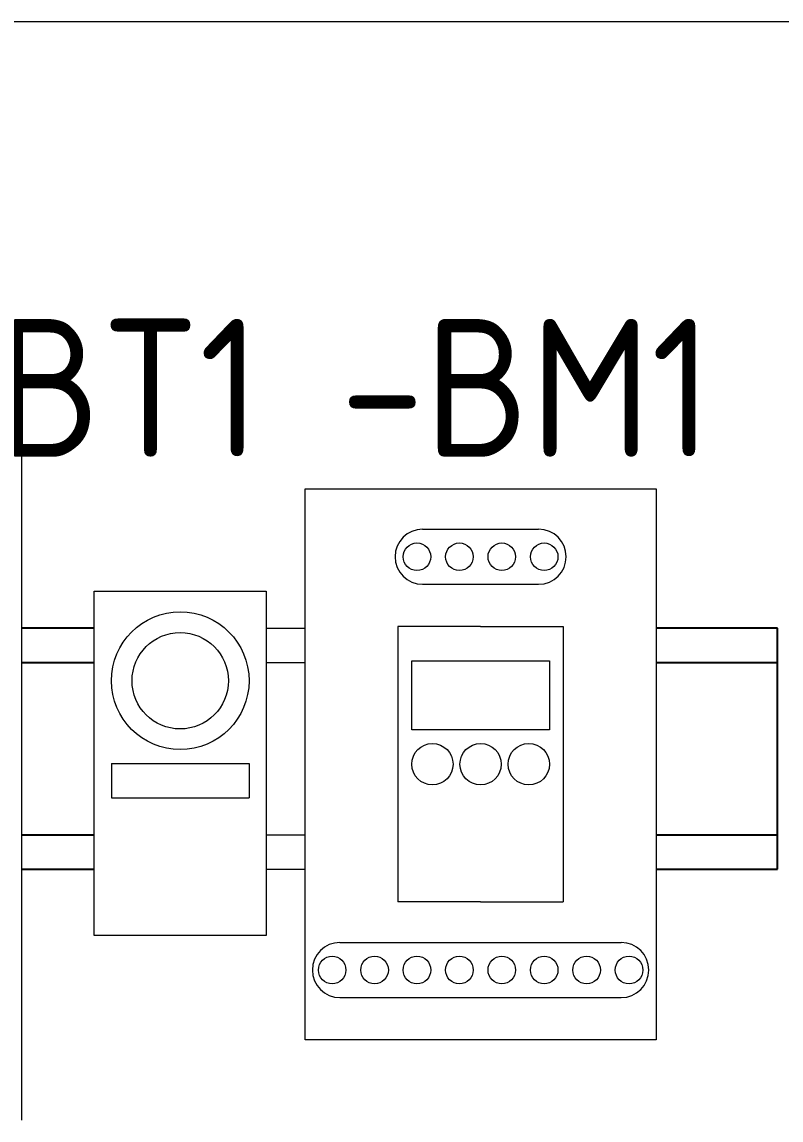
# Model space of a CAD drawing. Header units: millimetres. Extents: x 1359 to 3577, y 1336 to 3557.
# Drawn here: x 3221.8 to 3332.1, y 3195.1 to 3354.6 of the extents above; entities that cross this region are included whole.
import ezdxf
from ezdxf.enums import TextEntityAlignment as Align

# ---------------------------------------------------------------- set-up
doc = ezdxf.new("R2010")
doc.units = ezdxf.units.MM
doc.layers.add('000-PI-Oprema', color=30, linetype='Continuous', lineweight=5)
for name, color, linetype in [('000-PI-ORMAR', 2, 'Continuous'), ('002-PI-Kabelska kanalica', 150, 'Continuous'), ('SI-Ormari', 51, 'Continuous')]:
    doc.layers.add(name, color=color, linetype=linetype)
doc.styles.add('PI0', font='isocpeur.ttf', dxfattribs={"width": 0.9})

msp = doc.modelspace()

# ---------------------------------------------------------------- linework, layer by layer
for p, q in [((3232.3, 3266.56), (3221.81, 3266.56)), ((3331.57, 3266.56), (3313.93, 3266.56)), ((3331.57, 3231.56), (3331.57, 3266.56)), ((3221.81, 3261.56), (3232.3, 3261.56)), ((3313.93, 3261.56), (3331.57, 3261.56)), ((3221.81, 3236.56), (3232.3, 3236.56)), ((3313.93, 3236.56), (3331.57, 3236.56)), ((3221.81, 3231.56), (3232.3, 3231.56)), ((3313.93, 3231.56), (3331.57, 3231.56))]:
    msp.add_line(p, q)
at = {"layer": '000-PI-Oprema', "color": 0, "linetype": 'ByBlock', "lineweight": 0, "ltscale": 0.25}
msp.add_line((3231.57, 3354.56), (2693.57, 3354.56), dxfattribs=at)
at = {"layer": '000-PI-Oprema', "color": 0, "linetype": 'ByBlock', "lineweight": 0}
for p, q in [((3221.81, 3195.13), (3221.81, 3302.66)), ((3234.8, 3246.91), (3254.8, 3246.91)), ((3234.8, 3246.91), (3234.8, 3241.91)), ((3254.8, 3246.91), (3254.8, 3241.91)), ((3234.8, 3241.91), (3254.8, 3241.91))]:
    msp.add_line(p, q, dxfattribs=at)
msp.add_lwpolyline([(3232.3, 3271.91), (3257.3, 3271.91), (3257.3, 3221.91), (3232.3, 3221.91)], close=True, dxfattribs=at)
for radius in [10, 7]:
    msp.add_circle((3244.8, 3258.91), radius, dxfattribs=at)
at = {"layer": '000-PI-ORMAR', "color": 0, "linetype": 'ByBlock', "lineweight": 0}
msp.add_line((3368.07, 3354.56), (2557.07, 3354.56), dxfattribs=at)
at = {"layer": '002-PI-Kabelska kanalica', "color": 0, "linetype": 'ByBlock', "lineweight": 0, "ltscale": 0.25}
for p, q in [((3257.3, 3266.56), (3262.93, 3266.56)), ((3257.3, 3261.56), (3262.93, 3261.56)), ((3257.3, 3236.56), (3262.93, 3236.56)), ((3257.3, 3231.56), (3262.93, 3231.56))]:
    msp.add_line(p, q, dxfattribs=at)
at = {"layer": 'SI-Ormari', "color": 0, "linetype": 'ByBlock', "lineweight": 0}
for p, q in [((3280, 3280.91), (3296.86, 3280.91)), ((3280, 3280.91), (3296.86, 3280.91)), ((3280, 3272.91), (3296.86, 3272.91)), ((3280, 3272.91), (3296.86, 3272.91)), ((3288.43, 3266.79), (3276.43, 3266.79)), ((3276.43, 3266.79), (3276.43, 3226.79)), ((3288.43, 3266.79), (3276.43, 3266.79)), ((3276.43, 3266.79), (3276.43, 3226.79)), ((3288.43, 3266.79), (3300.43, 3266.79)), ((3288.43, 3266.79), (3300.43, 3266.79)), ((3300.43, 3266.79), (3300.43, 3226.79)), ((3300.43, 3266.79), (3300.43, 3226.79)), ((3288.43, 3226.79), (3276.43, 3226.79)), ((3288.43, 3226.79), (3276.43, 3226.79)), ((3288.43, 3226.79), (3300.43, 3226.79)), ((3288.43, 3226.79), (3300.43, 3226.79)), ((3268, 3220.91), (3308.86, 3220.91)), ((3268, 3220.91), (3308.86, 3220.91)), ((3268, 3212.91), (3308.86, 3212.91)), ((3268, 3212.91), (3308.86, 3212.91))]:
    msp.add_line(p, q, dxfattribs=at)
for points in [[(3262.93, 3206.79), (3262.93, 3286.79), (3313.93, 3286.79), (3313.93, 3206.79)], [(3278.43, 3251.79), (3278.43, 3261.79), (3298.43, 3261.79), (3298.43, 3251.79)], [(3278.43, 3251.79), (3278.43, 3261.79), (3298.43, 3261.79), (3298.43, 3251.79)]]:
    msp.add_lwpolyline(points, close=True, dxfattribs=at)
for centre, radius in [((3279.19, 3276.91), 2), ((3279.19, 3276.91), 2), ((3285.35, 3276.91), 2), ((3285.35, 3276.91), 2), ((3291.51, 3276.91), 2), ((3291.51, 3276.91), 2), ((3297.67, 3276.91), 2), ((3297.67, 3276.91), 2), ((3281.43, 3246.79), 3), ((3281.43, 3246.79), 3), ((3288.43, 3246.79), 3), ((3288.43, 3246.79), 3), ((3295.43, 3246.79), 3), ((3295.43, 3246.79), 3), ((3266.87, 3216.91), 2), ((3266.87, 3216.91), 2), ((3273.03, 3216.91), 2), ((3273.03, 3216.91), 2), ((3279.19, 3216.91), 2), ((3279.19, 3216.91), 2), ((3285.35, 3216.91), 2), ((3285.35, 3216.91), 2), ((3291.51, 3216.91), 2), ((3291.51, 3216.91), 2), ((3297.67, 3216.91), 2), ((3297.67, 3216.91), 2), ((3303.83, 3216.91), 2), ((3303.83, 3216.91), 2), ((3309.99, 3216.91), 2), ((3309.99, 3216.91), 2)]:
    msp.add_circle(centre, radius, dxfattribs=at)
for centre, start, end in [((3280, 3276.91), 90, 270), ((3280, 3276.91), 90, 270), ((3296.86, 3276.91), 270, 90), ((3296.86, 3276.91), 270, 90), ((3268, 3216.91), 90, 270), ((3268, 3216.91), 90, 270), ((3308.86, 3216.91), 270, 90), ((3308.86, 3216.91), 270, 90)]:
    msp.add_arc(centre, 4, start, end, dxfattribs=at)

# ---------------------------------------------------------------- texts
at = {"layer": '002-PI-Kabelska kanalica', "color": 0, "linetype": 'ByBlock', "lineweight": 0, "style": 'PI0', "width": 0.9}
msp.add_text('-BT1 -BM1', height=20, dxfattribs=at).set_placement((3263.99, 3301.48), align=Align.MIDDLE)

doc.saveas('drawing.dxf')
